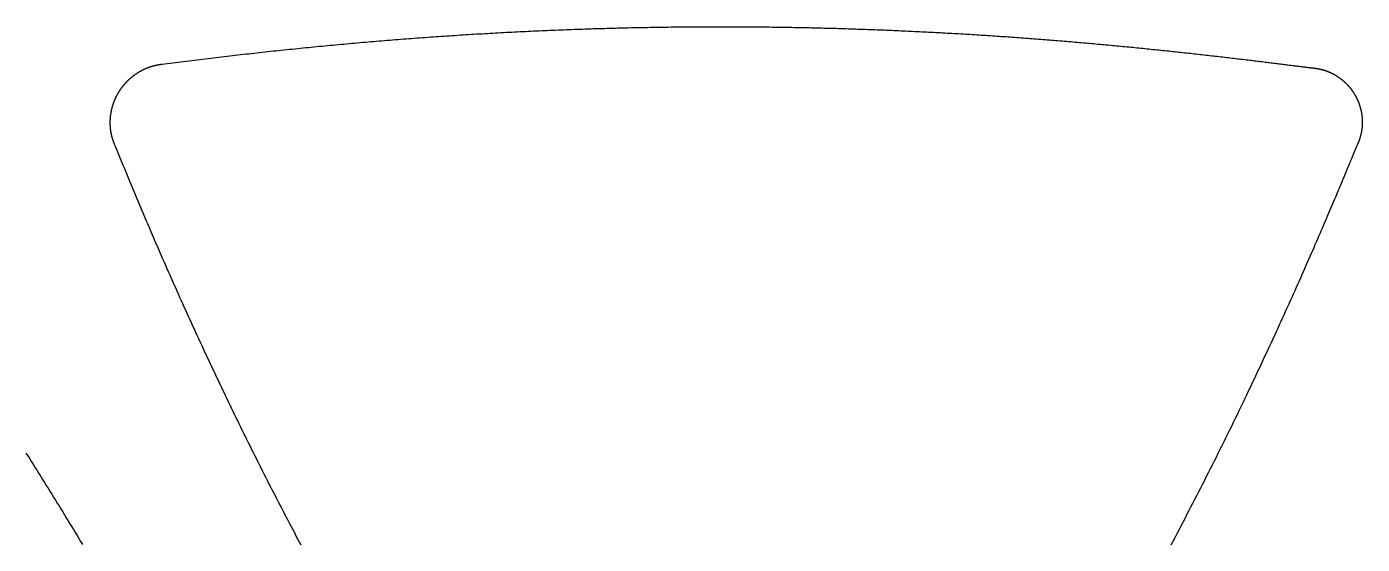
# Model space of a CAD drawing. Extents: x -3 to 136, y 0 to 121.
# Drawn here: x 54.78 to 77.16, y 76.56 to 85.25 of the extents above; entities that cross this region are included whole.
import ezdxf

# ---------------------------------------------------------------- set-up
doc = ezdxf.new("R2010")
doc.units = 0
doc.layers.get('0').update_dxf_attribs({"linetype": 'CONTINUOUS'})

msp = doc.modelspace()

# ---------------------------------------------------------------- linework, layer by layer
for points in [[(57.0271, 84.6139, 0), (57.0517, 84.6171, 0), (57.0909, 84.6221, 0), (57.1368, 84.6281, 0), (57.1822, 84.6339, 0), (57.2275, 84.6397, 0), (57.2731, 84.6455, 0), (57.3187, 84.6513, 0), (57.3642, 84.6571, 0), (57.4097, 84.6628, 0), (57.4551, 84.6685, 0), (57.5005, 84.6742, 0), (57.5459, 84.6798, 0), (57.5912, 84.6854, 0), (57.6366, 84.691, 0), (57.6821, 84.6966, 0), (57.7275, 84.7022, 0), (57.773, 84.7077, 0), (57.8185, 84.7132, 0), (57.864, 84.7187, 0), (57.9095, 84.7241, 0), (57.9549, 84.7296, 0), (58.0004, 84.735, 0), (58.0458, 84.7403, 0), (58.0913, 84.7457, 0), (58.1367, 84.751, 0), (58.1822, 84.7563, 0), (58.2276, 84.7616, 0), (58.2731, 84.7668, 0), (58.3185, 84.772, 0), (58.364, 84.7772, 0), (58.4094, 84.7824, 0), (58.4549, 84.7875, 0), (58.5003, 84.7926, 0), (58.5458, 84.7977, 0), (58.5912, 84.8028, 0), (58.6367, 84.8078, 0), (58.6821, 84.8128, 0), (58.7276, 84.8178, 0), (58.7731, 84.8227, 0), (58.8185, 84.8277, 0), (58.864, 84.8326, 0), (58.9095, 84.8375, 0), (58.955, 84.8423, 0), (59.0004, 84.8471, 0), (59.0459, 84.8519, 0), (59.0914, 84.8567, 0), (59.137, 84.8614, 0), (59.1825, 84.8661, 0), (59.228, 84.8708, 0), (59.2735, 84.8755, 0), (59.3191, 84.8801, 0), (59.3646, 84.8847, 0), (59.4102, 84.8893, 0), (59.4557, 84.8939, 0), (59.5012, 84.8984, 0), (59.5467, 84.9029, 0), (59.5922, 84.9073, 0), (59.6377, 84.9118, 0), (59.6832, 84.9162, 0), (59.7287, 84.9206, 0), (59.7742, 84.9249, 0), (59.8197, 84.9292, 0), (59.8651, 84.9335, 0), (59.9106, 84.9378, 0), (59.9561, 84.942, 0), (60.0015, 84.9463, 0), (60.047, 84.9504, 0), (60.0925, 84.9546, 0), (60.1379, 84.9587, 0), (60.1834, 84.9628, 0), (60.2288, 84.9669, 0), (60.2742, 84.9709, 0), (60.3197, 84.9749, 0), (60.3651, 84.9789, 0), (60.4105, 84.9829, 0), (60.456, 84.9868, 0), (60.5014, 84.9907, 0), (60.5468, 84.9946, 0), (60.5922, 84.9984, 0), (60.6376, 85.0022, 0), (60.683, 85.006, 0), (60.7285, 85.0097, 0), (60.7739, 85.0135, 0), (60.8193, 85.0171, 0), (60.8647, 85.0208, 0), (60.9101, 85.0244, 0), (60.9555, 85.0281, 0), (61.0009, 85.0316, 0), (61.0463, 85.0352, 0), (61.0917, 85.0387, 0), (61.1371, 85.0422, 0), (61.1825, 85.0457, 0), (61.2279, 85.0491, 0), (61.2733, 85.0525, 0), (61.3187, 85.0559, 0), (61.3641, 85.0592, 0), (61.4095, 85.0625, 0), (61.4549, 85.0658, 0), (61.5003, 85.0691, 0), (61.5457, 85.0723, 0), (61.591, 85.0755, 0), (61.6364, 85.0787, 0), (61.6818, 85.0818, 0), (61.7272, 85.0849, 0), (61.7726, 85.088, 0), (61.8181, 85.0911, 0), (61.8635, 85.0941, 0), (61.9089, 85.0971, 0), (61.9543, 85.1001, 0), (61.9997, 85.103, 0), (62.0451, 85.1059, 0), (62.0905, 85.1088, 0), (62.1359, 85.1116, 0), (62.1813, 85.1145, 0), (62.2268, 85.1172, 0), (62.2722, 85.12, 0), (62.3176, 85.1227, 0), (62.363, 85.1254, 0), (62.4085, 85.1281, 0), (62.4539, 85.1308, 0), (62.4994, 85.1334, 0), (62.5448, 85.136, 0), (62.5902, 85.1385, 0), (62.6357, 85.141, 0), (62.6811, 85.1435, 0), (62.7266, 85.146, 0), (62.7721, 85.1484, 0), (62.8175, 85.1508, 0), (62.863, 85.1532, 0), (62.9085, 85.1556, 0), (62.954, 85.1579, 0), (62.9995, 85.1602, 0), (63.0449, 85.1624, 0), (63.0904, 85.1646, 0), (63.1359, 85.1668, 0), (63.1815, 85.169, 0), (63.227, 85.1711, 0), (63.2725, 85.1733, 0), (63.318, 85.1753, 0), (63.3635, 85.1774, 0), (63.4091, 85.1794, 0), (63.4546, 85.1814, 0), (63.5002, 85.1833, 0), (63.5457, 85.1853, 0), (63.5913, 85.1872, 0), (63.6369, 85.189, 0), (63.6825, 85.1909, 0), (63.728, 85.1927, 0), (63.7736, 85.1945, 0), (63.8192, 85.1962, 0), (63.8649, 85.1979, 0), (63.9105, 85.1996, 0), (63.9561, 85.2013, 0), (64.0017, 85.2029, 0), (64.0474, 85.2045, 0), (64.093, 85.2061, 0), (64.1387, 85.2076, 0), (64.1843, 85.2091, 0), (64.23, 85.2106, 0), (64.2757, 85.212, 0), (64.3214, 85.2134, 0), (64.367, 85.2148, 0), (64.4126, 85.2162, 0), (64.4581, 85.2175, 0), (64.5035, 85.2188, 0), (64.549, 85.22, 0), (64.5943, 85.2212, 0), (64.6396, 85.2224, 0), (64.6849, 85.2236, 0), (64.7301, 85.2247, 0), (64.7752, 85.2258, 0), (64.8203, 85.2269, 0), (64.8654, 85.2279, 0), (64.9104, 85.2289, 0), (64.9553, 85.2299, 0), (65.0002, 85.2308, 0), (65.045, 85.2317, 0), (65.0898, 85.2326, 0), (65.1346, 85.2335, 0), (65.1792, 85.2343, 0), (65.2239, 85.2351, 0), (65.2684, 85.2358, 0), (65.313, 85.2366, 0), (65.3574, 85.2373, 0), (65.4019, 85.2379, 0), (65.4462, 85.2386, 0), (65.4905, 85.2392, 0), (65.5348, 85.2398, 0), (65.579, 85.2403, 0), (65.6232, 85.2408, 0), (65.6673, 85.2413, 0), (65.7113, 85.2418, 0), (65.7554, 85.2422, 0), (65.7993, 85.2426, 0), (65.8432, 85.243, 0), (65.8871, 85.2433, 0), (65.9308, 85.2437, 0), (65.9746, 85.244, 0), (66.0183, 85.2442, 0), (66.0619, 85.2444, 0), (66.1055, 85.2446, 0), (66.149, 85.2448, 0), (66.1925, 85.245, 0), (66.236, 85.2451, 0), (66.2793, 85.2452, 0), (66.3227, 85.2452, 0), (66.3659, 85.2453, 0), (66.4092, 85.2453, 0), (66.4523, 85.2453, 0), (66.4955, 85.2452, 0), (66.5385, 85.2452, 0), (66.5815, 85.2451, 0), (66.6245, 85.2449, 0), (66.6674, 85.2448, 0), (66.7103, 85.2446, 0), (66.7531, 85.2444, 0), (66.7958, 85.2441, 0), (66.8386, 85.2439, 0), (66.8812, 85.2436, 0), (66.9238, 85.2433, 0), (66.9664, 85.2429, 0), (67.0088, 85.2426, 0), (67.0513, 85.2422, 0), (67.0937, 85.2418, 0), (67.136, 85.2413, 0), (67.1783, 85.2408, 0), (67.2206, 85.2403, 0), (67.2627, 85.2398, 0), (67.3049, 85.2393, 0), (67.3469, 85.2387, 0), (67.389, 85.2381, 0), (67.431, 85.2375, 0), (67.4729, 85.2368, 0), (67.5148, 85.2362, 0), (67.5566, 85.2355, 0), (67.5983, 85.2347, 0), (67.6401, 85.234, 0), (67.6817, 85.2332, 0), (67.7233, 85.2324, 0), (67.7649, 85.2316, 0), (67.8064, 85.2307, 0), (67.8479, 85.2299, 0), (67.8893, 85.229, 0), (67.9306, 85.2281, 0), (67.9719, 85.2271, 0), (68.0132, 85.2261, 0), (68.0544, 85.2252, 0), (68.0955, 85.2241, 0), (68.1366, 85.2231, 0), (68.1777, 85.222, 0), (68.2187, 85.221, 0), (68.2596, 85.2199, 0), (68.3005, 85.2187, 0), (68.3413, 85.2176, 0), (68.3821, 85.2164, 0), (68.4228, 85.2152, 0), (68.4635, 85.214, 0), (68.5042, 85.2127, 0), (68.5447, 85.2115, 0), (68.5853, 85.2102, 0), (68.6257, 85.2089, 0), (68.6662, 85.2075, 0), (68.7065, 85.2062, 0), (68.7468, 85.2048, 0), (68.7871, 85.2034, 0), (68.8273, 85.202, 0), (68.8675, 85.2005, 0), (68.9076, 85.1991, 0), (68.9477, 85.1976, 0), (68.9877, 85.1961, 0), (69.0276, 85.1945, 0), (69.0675, 85.193, 0), (69.1074, 85.1914, 0), (69.1472, 85.1898, 0), (69.1869, 85.1882, 0), (69.2266, 85.1866, 0), (69.2663, 85.1849, 0), (69.3059, 85.1832, 0), (69.3454, 85.1815, 0), (69.3849, 85.1798, 0), (69.4243, 85.1781, 0), (69.4637, 85.1763, 0), (69.5031, 85.1746, 0), (69.5423, 85.1728, 0), (69.5816, 85.1709, 0), (69.6207, 85.1691, 0), (69.6599, 85.1672, 0), (69.699, 85.1654, 0), (69.738, 85.1635, 0), (69.777, 85.1616, 0), (69.8159, 85.1596, 0), (69.8547, 85.1577, 0), (69.8936, 85.1557, 0), (69.9323, 85.1537, 0), (69.971, 85.1517, 0), (70.0097, 85.1497, 0), (70.0483, 85.1476, 0), (70.0869, 85.1455, 0), (70.1254, 85.1435, 0), (70.1638, 85.1413, 0), (70.2022, 85.1392, 0), (70.2406, 85.1371, 0), (70.2789, 85.1349, 0), (70.3172, 85.1327, 0), (70.3554, 85.1306, 0), (70.3935, 85.1283, 0), (70.4316, 85.1261, 0), (70.4696, 85.1239, 0), (70.5076, 85.1216, 0), (70.5456, 85.1193, 0), (70.5835, 85.117, 0), (70.6213, 85.1147, 0), (70.6591, 85.1124, 0), (70.6968, 85.11, 0), (70.7345, 85.1076, 0), (70.7721, 85.1052, 0), (70.8097, 85.1028, 0), (70.8472, 85.1004, 0), (70.8847, 85.098, 0), (70.9221, 85.0955, 0), (70.9595, 85.0931, 0), (70.9968, 85.0906, 0), (71.0341, 85.0881, 0), (71.0713, 85.0856, 0), (71.1085, 85.083, 0), (71.1456, 85.0805, 0), (71.1827, 85.0779, 0), (71.2197, 85.0753, 0), (71.2566, 85.0727, 0), (71.2935, 85.0701, 0), (71.3304, 85.0675, 0), (71.3672, 85.0649, 0), (71.404, 85.0622, 0), (71.4407, 85.0595, 0), (71.4773, 85.0569, 0), (71.5139, 85.0541, 0), (71.5505, 85.0514, 0), (71.587, 85.0487, 0), (71.6234, 85.046, 0), (71.6598, 85.0432, 0), (71.6962, 85.0404, 0), (71.7324, 85.0376, 0), (71.7687, 85.0348, 0), (71.8049, 85.032, 0), (71.841, 85.0292, 0), (71.8771, 85.0263, 0), (71.9131, 85.0235, 0), (71.9491, 85.0206, 0), (71.985, 85.0177, 0), (72.0209, 85.0148, 0), (72.0567, 85.0119, 0), (72.0925, 85.009, 0), (72.1282, 85.006, 0), (72.1639, 85.0031, 0), (72.1995, 85.0001, 0), (72.2351, 84.9972, 0), (72.2706, 84.9942, 0), (72.3061, 84.9912, 0), (72.3415, 84.9881, 0), (72.3769, 84.9851, 0), (72.4122, 84.9821, 0), (72.4475, 84.979, 0), (72.4827, 84.976, 0), (72.5178, 84.9729, 0), (72.5529, 84.9698, 0), (72.588, 84.9667, 0), (72.623, 84.9636, 0), (72.658, 84.9605, 0), (72.6929, 84.9573, 0), (72.7277, 84.9542, 0), (72.7625, 84.951, 0), (72.7973, 84.9478, 0), (72.832, 84.9447, 0), (72.8666, 84.9415, 0), (72.9012, 84.9383, 0), (72.9357, 84.9351, 0), (72.9702, 84.9318, 0), (73.0047, 84.9286, 0), (73.0391, 84.9254, 0), (73.0734, 84.9221, 0), (73.1077, 84.9188, 0), (73.1419, 84.9156, 0), (73.1761, 84.9123, 0), (73.2102, 84.909, 0), (73.2443, 84.9057, 0), (73.2784, 84.9024, 0), (73.3123, 84.899, 0), (73.3463, 84.8957, 0), (73.3801, 84.8923, 0), (73.414, 84.889, 0), (73.4477, 84.8856, 0), (73.4815, 84.8823, 0), (73.5151, 84.8789, 0), (73.5487, 84.8755, 0), (73.5823, 84.8721, 0), (73.6158, 84.8687, 0), (73.6493, 84.8652, 0), (73.6827, 84.8618, 0), (73.7161, 84.8584, 0), (73.7494, 84.8549, 0), (73.7826, 84.8515, 0), (73.8159, 84.848, 0), (73.849, 84.8446, 0), (73.8821, 84.8411, 0), (73.9152, 84.8376, 0), (73.9482, 84.8341, 0), (73.9811, 84.8306, 0), (74.014, 84.8271, 0), (74.0469, 84.8236, 0), (74.0797, 84.8201, 0), (74.1124, 84.8165, 0), (74.1451, 84.813, 0), (74.1778, 84.8094, 0), (74.2104, 84.8059, 0), (74.2429, 84.8023, 0), (74.2754, 84.7988, 0), (74.3079, 84.7952, 0), (74.3402, 84.7916, 0), (74.3726, 84.788, 0), (74.4049, 84.7844, 0), (74.4371, 84.7808, 0), (74.4693, 84.7772, 0), (74.5014, 84.7736, 0), (74.5335, 84.77, 0), (74.5655, 84.7664, 0), (74.5975, 84.7628, 0), (74.6295, 84.7591, 0), (74.6613, 84.7555, 0), (74.6932, 84.7518, 0), (74.7249, 84.7482, 0), (74.7567, 84.7445, 0), (74.7882, 84.7409, 0), (74.8196, 84.7372, 0), (74.8508, 84.7336, 0), (74.8817, 84.73, 0), (74.9125, 84.7264, 0), (74.9431, 84.7228, 0), (74.9734, 84.7192, 0), (75.0035, 84.7157, 0), (75.0334, 84.7122, 0), (75.0631, 84.7086, 0), (75.0926, 84.7051, 0), (75.1218, 84.7017, 0), (75.1507, 84.6982, 0), (75.1795, 84.6948, 0), (75.208, 84.6913, 0), (75.2362, 84.6879, 0), (75.2642, 84.6846, 0), (75.2919, 84.6812, 0), (75.3194, 84.6779, 0), (75.3466, 84.6746, 0), (75.3735, 84.6713, 0), (75.4002, 84.6681, 0), (75.4266, 84.6648, 0), (75.4527, 84.6616, 0), (75.4785, 84.6585, 0), (75.504, 84.6553, 0), (75.5293, 84.6522, 0), (75.5542, 84.6492, 0), (75.5788, 84.6461, 0), (75.6032, 84.6431, 0), (75.6272, 84.6401, 0), (75.6509, 84.6372, 0), (75.6743, 84.6343, 0), (75.6974, 84.6314, 0), (75.7202, 84.6286, 0), (75.7426, 84.6258, 0), (75.7647, 84.623, 0), (75.7864, 84.6203, 0), (75.8079, 84.6176, 0), (75.8289, 84.615, 0), (75.8497, 84.6124, 0), (75.87, 84.6098, 0), (75.8901, 84.6073, 0), (75.9097, 84.6048, 0), (75.929, 84.6024, 0), (75.948, 84.6, 0), (75.9665, 84.5977, 0), (75.9847, 84.5954, 0), (76.0025, 84.5931, 0), (76.0199, 84.5909, 0), (76.037, 84.5888, 0), (76.0536, 84.5867, 0), (76.0699, 84.5846, 0), (76.0857, 84.5826, 0), (76.1012, 84.5807, 0), (76.1162, 84.5788, 0), (76.1309, 84.5769, 0), (76.1451, 84.5751, 0), (76.1589, 84.5734, 0), (76.1723, 84.5717, 0), (76.1852, 84.5701, 0), (76.1977, 84.5685, 0), (76.2098, 84.567, 0), (76.2215, 84.5656, 0), (76.2327, 84.5642, 0), (76.2434, 84.5628, 0), (76.2538, 84.5616, 0), (76.2636, 84.5603, 0), (76.273, 84.5592, 0), (76.282, 84.5581, 0), (76.2904, 84.5571, 0), (76.2984, 84.5561, 0), (76.306, 84.5552, 0), (76.313, 84.5544, 0), (76.3196, 84.5536, 0), (76.3257, 84.5529, 0), (76.3313, 84.5523, 0), (76.3364, 84.5518, 0), (76.341, 84.5513, 0), (76.3451, 84.5508, 0)], [(56.2498, 83.2809, 0), (56.248, 83.2852, 0), (56.2463, 83.2895, 0), (56.2446, 83.2938, 0), (56.2429, 83.2981, 0), (56.2412, 83.3025, 0), (56.2396, 83.3068, 0), (56.238, 83.3111, 0), (56.2364, 83.3155, 0), (56.2348, 83.3199, 0), (56.2333, 83.3242, 0), (56.2317, 83.3286, 0), (56.2302, 83.333, 0), (56.2287, 83.3374, 0), (56.2273, 83.3418, 0), (56.2259, 83.3462, 0), (56.2244, 83.3506, 0), (56.223, 83.355, 0), (56.2217, 83.3594, 0), (56.2203, 83.3638, 0), (56.219, 83.3683, 0), (56.2177, 83.3727, 0), (56.2164, 83.3772, 0), (56.2152, 83.3816, 0), (56.2139, 83.3861, 0), (56.2127, 83.3905, 0), (56.2115, 83.395, 0), (56.2104, 83.3995, 0), (56.2092, 83.404, 0), (56.2081, 83.4085, 0), (56.207, 83.4129, 0), (56.2059, 83.4174, 0), (56.2049, 83.422, 0), (56.2038, 83.4265, 0), (56.2028, 83.431, 0), (56.2018, 83.4355, 0), (56.2009, 83.44, 0), (56.1999, 83.4446, 0), (56.199, 83.4491, 0), (56.1981, 83.4536, 0), (56.1972, 83.4582, 0), (56.1964, 83.4627, 0), (56.1955, 83.4673, 0), (56.1947, 83.4718, 0), (56.1939, 83.4764, 0), (56.1932, 83.481, 0), (56.1924, 83.4855, 0), (56.1917, 83.4901, 0), (56.191, 83.4947, 0), (56.1903, 83.4993, 0), (56.1897, 83.5039, 0), (56.1891, 83.5085, 0), (56.1885, 83.513, 0), (56.1879, 83.5176, 0), (56.1873, 83.5222, 0), (56.1868, 83.5268, 0), (56.1862, 83.5314, 0), (56.1858, 83.5361, 0), (56.1853, 83.5407, 0), (56.1848, 83.5453, 0), (56.1844, 83.5499, 0), (56.184, 83.5545, 0), (56.1836, 83.5591, 0), (56.1833, 83.5638, 0), (56.1829, 83.5684, 0), (56.1826, 83.573, 0), (56.1823, 83.5777, 0), (56.182, 83.5823, 0), (56.1818, 83.5869, 0), (56.1816, 83.5916, 0), (56.1814, 83.5962, 0), (56.1812, 83.6008, 0), (56.181, 83.6055, 0), (56.1809, 83.6101, 0), (56.1808, 83.6148, 0), (56.1807, 83.6194, 0), (56.1806, 83.624, 0), (56.1806, 83.6287, 0), (56.1805, 83.6333, 0), (56.1805, 83.6379, 0), (56.1805, 83.6426, 0), (56.1806, 83.6472, 0), (56.1807, 83.6519, 0), (56.1807, 83.6565, 0), (56.1808, 83.6611, 0), (56.181, 83.6658, 0), (56.1811, 83.6704, 0), (56.1813, 83.675, 0), (56.1815, 83.6796, 0), (56.1817, 83.6843, 0), (56.182, 83.6889, 0), (56.1822, 83.6935, 0), (56.1825, 83.6982, 0), (56.1828, 83.7028, 0), (56.1832, 83.7074, 0), (56.1835, 83.712, 0), (56.1839, 83.7166, 0), (56.1843, 83.7212, 0), (56.1847, 83.7259, 0), (56.1851, 83.7305, 0), (56.1856, 83.7351, 0), (56.1861, 83.7397, 0), (56.1866, 83.7443, 0), (56.1871, 83.7489, 0), (56.1876, 83.7535, 0), (56.1882, 83.7581, 0), (56.1888, 83.7627, 0), (56.1894, 83.7673, 0), (56.1901, 83.7719, 0), (56.1907, 83.7765, 0), (56.1914, 83.781, 0), (56.1921, 83.7856, 0), (56.1928, 83.7902, 0), (56.1936, 83.7948, 0), (56.1943, 83.7993, 0), (56.1951, 83.8039, 0), (56.1959, 83.8085, 0), (56.1967, 83.813, 0), (56.1976, 83.8176, 0), (56.1985, 83.8221, 0), (56.1994, 83.8267, 0), (56.2003, 83.8312, 0), (56.2012, 83.8358, 0), (56.2022, 83.8403, 0), (56.2032, 83.8448, 0), (56.2042, 83.8494, 0), (56.2052, 83.8539, 0), (56.2062, 83.8584, 0), (56.2073, 83.8629, 0), (56.2084, 83.8674, 0), (56.2095, 83.8719, 0), (56.2106, 83.8764, 0), (56.2118, 83.8809, 0), (56.2129, 83.8854, 0), (56.2141, 83.8899, 0), (56.2153, 83.8944, 0), (56.2166, 83.8989, 0), (56.2178, 83.9034, 0), (56.2191, 83.9078, 0), (56.2204, 83.9123, 0), (56.2217, 83.9167, 0), (56.223, 83.9212, 0), (56.2244, 83.9256, 0), (56.2258, 83.9301, 0), (56.2272, 83.9345, 0), (56.2286, 83.9389, 0), (56.23, 83.9433, 0), (56.2315, 83.9477, 0), (56.233, 83.9521, 0), (56.2345, 83.9565, 0), (56.236, 83.9609, 0), (56.2376, 83.9653, 0), (56.2391, 83.9696, 0), (56.2407, 83.974, 0), (56.2423, 83.9783, 0), (56.2439, 83.9827, 0), (56.2456, 83.987, 0), (56.2472, 83.9913, 0), (56.2489, 83.9957, 0), (56.2506, 84, 0), (56.2523, 84.0043, 0), (56.2541, 84.0086, 0), (56.2558, 84.0128, 0), (56.2576, 84.0171, 0), (56.2594, 84.0214, 0), (56.2612, 84.0256, 0), (56.2631, 84.0299, 0), (56.2649, 84.0341, 0), (56.2668, 84.0384, 0), (56.2687, 84.0426, 0), (56.2706, 84.0468, 0), (56.2726, 84.051, 0), (56.2745, 84.0552, 0), (56.2765, 84.0594, 0), (56.2785, 84.0636, 0), (56.2805, 84.0677, 0), (56.2826, 84.0719, 0), (56.2846, 84.0761, 0), (56.2867, 84.0802, 0), (56.2888, 84.0843, 0), (56.2909, 84.0884, 0), (56.293, 84.0926, 0), (56.2952, 84.0967, 0), (56.2973, 84.1008, 0), (56.2995, 84.1048, 0), (56.3017, 84.1089, 0), (56.304, 84.113, 0), (56.3062, 84.117, 0), (56.3085, 84.1211, 0), (56.3107, 84.1251, 0), (56.313, 84.1291, 0), (56.3154, 84.1331, 0), (56.3177, 84.1371, 0), (56.32, 84.1411, 0), (56.3224, 84.1451, 0), (56.3248, 84.149, 0), (56.3272, 84.153, 0), (56.3296, 84.1569, 0), (56.3321, 84.1609, 0), (56.3346, 84.1648, 0), (56.337, 84.1687, 0), (56.3395, 84.1726, 0), (56.3421, 84.1765, 0), (56.3446, 84.1804, 0), (56.3472, 84.1842, 0), (56.3497, 84.1881, 0), (56.3523, 84.1919, 0), (56.3549, 84.1958, 0), (56.3576, 84.1996, 0), (56.3602, 84.2034, 0), (56.3629, 84.2072, 0), (56.3656, 84.211, 0), (56.3683, 84.2148, 0), (56.371, 84.2185, 0), (56.3737, 84.2223, 0), (56.3765, 84.226, 0), (56.3792, 84.2297, 0), (56.382, 84.2334, 0), (56.3848, 84.2371, 0), (56.3877, 84.2408, 0), (56.3905, 84.2445, 0), (56.3934, 84.2482, 0), (56.3962, 84.2518, 0), (56.3991, 84.2554, 0), (56.402, 84.2591, 0), (56.405, 84.2627, 0), (56.4079, 84.2663, 0), (56.4109, 84.2698, 0), (56.4138, 84.2734, 0), (56.4168, 84.277, 0), (56.4198, 84.2805, 0), (56.4229, 84.284, 0), (56.4259, 84.2875, 0), (56.429, 84.291, 0), (56.432, 84.2945, 0), (56.4351, 84.298, 0), (56.4382, 84.3014, 0), (56.4413, 84.3048, 0), (56.4445, 84.3082, 0), (56.4476, 84.3117, 0), (56.4508, 84.315, 0), (56.454, 84.3184, 0), (56.4572, 84.3218, 0), (56.4604, 84.3251, 0), (56.4636, 84.3284, 0), (56.4668, 84.3318, 0), (56.4701, 84.335, 0), (56.4734, 84.3383, 0), (56.4766, 84.3416, 0), (56.4799, 84.3448, 0), (56.4833, 84.3481, 0), (56.4866, 84.3513, 0), (56.4899, 84.3545, 0), (56.4933, 84.3577, 0), (56.4967, 84.3609, 0), (56.5, 84.364, 0), (56.5035, 84.3672, 0), (56.5069, 84.3703, 0), (56.5103, 84.3734, 0), (56.5137, 84.3765, 0), (56.5172, 84.3796, 0), (56.5207, 84.3826, 0), (56.5242, 84.3857, 0), (56.5277, 84.3887, 0), (56.5312, 84.3917, 0), (56.5347, 84.3947, 0), (56.5383, 84.3977, 0), (56.5418, 84.4006, 0), (56.5454, 84.4036, 0), (56.549, 84.4065, 0), (56.5526, 84.4094, 0), (56.5562, 84.4123, 0), (56.5598, 84.4152, 0), (56.5635, 84.418, 0), (56.5671, 84.4209, 0), (56.5708, 84.4237, 0), (56.5745, 84.4265, 0), (56.5782, 84.4293, 0), (56.5819, 84.4321, 0), (56.5856, 84.4348, 0), (56.5893, 84.4375, 0), (56.5931, 84.4403, 0), (56.5968, 84.443, 0), (56.6006, 84.4457, 0), (56.6044, 84.4483, 0), (56.6082, 84.451, 0), (56.612, 84.4536, 0), (56.6158, 84.4562, 0), (56.6197, 84.4588, 0), (56.6235, 84.4614, 0), (56.6274, 84.464, 0), (56.6312, 84.4665, 0), (56.6351, 84.469, 0), (56.639, 84.4715, 0), (56.6429, 84.474, 0), (56.6469, 84.4765, 0), (56.6508, 84.4789, 0), (56.6547, 84.4814, 0), (56.6587, 84.4838, 0), (56.6627, 84.4862, 0), (56.6667, 84.4886, 0), (56.6707, 84.4909, 0), (56.6747, 84.4933, 0), (56.6787, 84.4956, 0), (56.6827, 84.4979, 0), (56.6868, 84.5002, 0), (56.6908, 84.5024, 0), (56.6949, 84.5047, 0), (56.6989, 84.5069, 0), (56.703, 84.5091, 0), (56.7071, 84.5113, 0), (56.7112, 84.5135, 0), (56.7153, 84.5156, 0), (56.7195, 84.5177, 0), (56.7236, 84.5198, 0), (56.7277, 84.5219, 0), (56.7319, 84.524, 0), (56.736, 84.526, 0), (56.7402, 84.5281, 0), (56.7444, 84.5301, 0), (56.7486, 84.532, 0), (56.7528, 84.534, 0), (56.757, 84.5359, 0), (56.7612, 84.5379, 0), (56.7654, 84.5398, 0), (56.7696, 84.5416, 0), (56.7739, 84.5435, 0), (56.7781, 84.5453, 0), (56.7824, 84.5472, 0), (56.7867, 84.549, 0), (56.7909, 84.5507, 0), (56.7952, 84.5525, 0), (56.7995, 84.5542, 0), (56.8038, 84.5559, 0), (56.8081, 84.5576, 0), (56.8124, 84.5593, 0), (56.8167, 84.561, 0), (56.8211, 84.5626, 0), (56.8254, 84.5642, 0), (56.8297, 84.5658, 0), (56.8341, 84.5673, 0), (56.8385, 84.5689, 0), (56.8428, 84.5704, 0), (56.8472, 84.5719, 0), (56.8516, 84.5734, 0), (56.856, 84.5748, 0), (56.8604, 84.5763, 0), (56.8648, 84.5777, 0), (56.8692, 84.5791, 0), (56.8736, 84.5805, 0), (56.878, 84.5818, 0), (56.8824, 84.5831, 0), (56.8869, 84.5845, 0), (56.8913, 84.5857, 0), (56.8958, 84.587, 0), (56.9002, 84.5882, 0), (56.9047, 84.5895, 0), (56.9091, 84.5907, 0), (56.9136, 84.5918, 0), (56.9181, 84.593, 0), (56.9226, 84.5941, 0), (56.9271, 84.5952, 0), (56.9316, 84.5963, 0), (56.9361, 84.5974, 0), (56.9406, 84.5984, 0), (56.9451, 84.5994, 0), (56.9496, 84.6004, 0), (56.9541, 84.6014, 0), (56.9586, 84.6023, 0), (56.9632, 84.6033, 0), (56.9677, 84.6042, 0), (56.9723, 84.6051, 0), (56.9768, 84.6059, 0), (56.9814, 84.6068, 0), (56.9859, 84.6076, 0), (56.9905, 84.6084, 0), (56.995, 84.6091, 0), (56.9996, 84.6099, 0), (57.0042, 84.6106, 0), (57.0088, 84.6113, 0), (57.0134, 84.612, 0), (57.0179, 84.6126, 0), (57.0225, 84.6133, 0), (57.0271, 84.6139, 0)], [(76.3451, 84.5508, 0), (76.3496, 84.5504, 0), (76.354, 84.5499, 0), (76.3584, 84.5494, 0), (76.3628, 84.5489, 0), (76.3673, 84.5483, 0), (76.3717, 84.5478, 0), (76.3761, 84.5472, 0), (76.3805, 84.5466, 0), (76.3849, 84.5459, 0), (76.3893, 84.5453, 0), (76.3937, 84.5446, 0), (76.3981, 84.5439, 0), (76.4025, 84.5432, 0), (76.4069, 84.5424, 0), (76.4113, 84.5416, 0), (76.4156, 84.5408, 0), (76.42, 84.54, 0), (76.4244, 84.5392, 0), (76.4287, 84.5383, 0), (76.4331, 84.5374, 0), (76.4374, 84.5365, 0), (76.4418, 84.5356, 0), (76.4461, 84.5347, 0), (76.4505, 84.5337, 0), (76.4548, 84.5327, 0), (76.4591, 84.5317, 0), (76.4634, 84.5306, 0), (76.4678, 84.5296, 0), (76.4721, 84.5285, 0), (76.4764, 84.5274, 0), (76.4807, 84.5262, 0), (76.485, 84.5251, 0), (76.4893, 84.5239, 0), (76.4935, 84.5227, 0), (76.4978, 84.5215, 0), (76.5021, 84.5203, 0), (76.5063, 84.519, 0), (76.5106, 84.5177, 0), (76.5148, 84.5164, 0), (76.5191, 84.5151, 0), (76.5233, 84.5138, 0), (76.5276, 84.5124, 0), (76.5318, 84.511, 0), (76.536, 84.5096, 0), (76.5402, 84.5082, 0), (76.5444, 84.5067, 0), (76.5486, 84.5052, 0), (76.5528, 84.5037, 0), (76.557, 84.5022, 0), (76.5611, 84.5007, 0), (76.5653, 84.4991, 0), (76.5695, 84.4975, 0), (76.5736, 84.4959, 0), (76.5778, 84.4943, 0), (76.5819, 84.4927, 0), (76.586, 84.491, 0), (76.5901, 84.4893, 0), (76.5943, 84.4876, 0), (76.5984, 84.4859, 0), (76.6025, 84.4841, 0), (76.6065, 84.4824, 0), (76.6106, 84.4806, 0), (76.6147, 84.4788, 0), (76.6188, 84.4769, 0), (76.6228, 84.4751, 0), (76.6269, 84.4732, 0), (76.6309, 84.4713, 0), (76.6349, 84.4694, 0), (76.6389, 84.4675, 0), (76.6429, 84.4655, 0), (76.6469, 84.4635, 0), (76.6509, 84.4616, 0), (76.6549, 84.4595, 0), (76.6589, 84.4575, 0), (76.6629, 84.4554, 0), (76.6668, 84.4534, 0), (76.6707, 84.4513, 0), (76.6747, 84.4492, 0), (76.6786, 84.447, 0), (76.6825, 84.4449, 0), (76.6864, 84.4427, 0), (76.6903, 84.4405, 0), (76.6941, 84.4383, 0), (76.698, 84.4361, 0), (76.7018, 84.4339, 0), (76.7057, 84.4316, 0), (76.7095, 84.4293, 0), (76.7133, 84.427, 0), (76.7171, 84.4247, 0), (76.7209, 84.4224, 0), (76.7247, 84.42, 0), (76.7285, 84.4176, 0), (76.7322, 84.4152, 0), (76.736, 84.4128, 0), (76.7397, 84.4104, 0), (76.7434, 84.408, 0), (76.7471, 84.4055, 0), (76.7508, 84.403, 0), (76.7545, 84.4005, 0), (76.7582, 84.398, 0), (76.7618, 84.3955, 0), (76.7654, 84.3929, 0), (76.7691, 84.3903, 0), (76.7727, 84.3877, 0), (76.7763, 84.3851, 0), (76.7799, 84.3825, 0), (76.7835, 84.3799, 0), (76.787, 84.3772, 0), (76.7906, 84.3745, 0), (76.7941, 84.3718, 0), (76.7977, 84.3691, 0), (76.8012, 84.3664, 0), (76.8047, 84.3636, 0), (76.8082, 84.3609, 0), (76.8116, 84.3581, 0), (76.8151, 84.3553, 0), (76.8185, 84.3525, 0), (76.822, 84.3497, 0), (76.8254, 84.3468, 0), (76.8288, 84.3439, 0), (76.8322, 84.3411, 0), (76.8356, 84.3382, 0), (76.8389, 84.3352, 0), (76.8423, 84.3323, 0), (76.8456, 84.3294, 0), (76.8489, 84.3264, 0), (76.8522, 84.3234, 0), (76.8555, 84.3204, 0), (76.8588, 84.3174, 0), (76.8621, 84.3144, 0), (76.8653, 84.3113, 0), (76.8686, 84.3083, 0), (76.8718, 84.3052, 0), (76.875, 84.3021, 0), (76.8782, 84.299, 0), (76.8814, 84.2959, 0), (76.8845, 84.2927, 0), (76.8877, 84.2896, 0), (76.8908, 84.2864, 0), (76.8939, 84.2832, 0), (76.897, 84.28, 0), (76.9001, 84.2768, 0), (76.9032, 84.2736, 0), (76.9063, 84.2703, 0), (76.9093, 84.267, 0), (76.9123, 84.2638, 0), (76.9153, 84.2605, 0), (76.9183, 84.2572, 0), (76.9213, 84.2538, 0), (76.9243, 84.2505, 0), (76.9272, 84.2471, 0), (76.9302, 84.2438, 0), (76.9331, 84.2404, 0), (76.936, 84.237, 0), (76.9388, 84.2336, 0), (76.9417, 84.2302, 0), (76.9445, 84.2267, 0), (76.9474, 84.2233, 0), (76.9502, 84.2198, 0), (76.953, 84.2164, 0), (76.9558, 84.2129, 0), (76.9585, 84.2094, 0), (76.9613, 84.2059, 0), (76.964, 84.2023, 0), (76.9667, 84.1988, 0), (76.9694, 84.1953, 0), (76.9721, 84.1917, 0), (76.9747, 84.1881, 0), (76.9773, 84.1845, 0), (76.98, 84.1809, 0), (76.9826, 84.1773, 0), (76.9852, 84.1737, 0), (76.9877, 84.1701, 0), (76.9903, 84.1664, 0), (76.9928, 84.1628, 0), (76.9953, 84.1591, 0), (76.9978, 84.1554, 0), (77.0003, 84.1517, 0), (77.0028, 84.148, 0), (77.0052, 84.1443, 0), (77.0076, 84.1405, 0), (77.01, 84.1368, 0), (77.0124, 84.133, 0), (77.0148, 84.1293, 0), (77.0171, 84.1255, 0), (77.0195, 84.1217, 0), (77.0218, 84.1179, 0), (77.0241, 84.1141, 0), (77.0264, 84.1103, 0), (77.0286, 84.1065, 0), (77.0309, 84.1026, 0), (77.0331, 84.0988, 0), (77.0353, 84.0949, 0), (77.0375, 84.091, 0), (77.0397, 84.0871, 0), (77.0418, 84.0832, 0), (77.0439, 84.0793, 0), (77.0461, 84.0754, 0), (77.0481, 84.0715, 0), (77.0502, 84.0676, 0), (77.0523, 84.0636, 0), (77.0543, 84.0597, 0), (77.0563, 84.0557, 0), (77.0583, 84.0517, 0), (77.0603, 84.0477, 0), (77.0623, 84.0437, 0), (77.0642, 84.0397, 0), (77.0661, 84.0357, 0), (77.068, 84.0317, 0), (77.0699, 84.0276, 0), (77.0718, 84.0236, 0), (77.0736, 84.0195, 0), (77.0755, 84.0155, 0), (77.0773, 84.0114, 0), (77.0791, 84.0073, 0), (77.0808, 84.0032, 0), (77.0826, 83.9991, 0), (77.0843, 83.995, 0), (77.086, 83.9909, 0), (77.0877, 83.9868, 0), (77.0894, 83.9827, 0), (77.091, 83.9785, 0), (77.0927, 83.9744, 0), (77.0943, 83.9702, 0), (77.0959, 83.966, 0), (77.0974, 83.9618, 0), (77.099, 83.9577, 0), (77.1005, 83.9535, 0), (77.102, 83.9493, 0), (77.1035, 83.9451, 0), (77.105, 83.9408, 0), (77.1064, 83.9366, 0), (77.1079, 83.9324, 0), (77.1093, 83.9282, 0), (77.1107, 83.9239, 0), (77.112, 83.9197, 0), (77.1134, 83.9154, 0), (77.1147, 83.9112, 0), (77.116, 83.9069, 0), (77.1173, 83.9026, 0), (77.1185, 83.8984, 0), (77.1198, 83.8941, 0), (77.121, 83.8898, 0), (77.1222, 83.8855, 0), (77.1234, 83.8812, 0), (77.1245, 83.8769, 0), (77.1257, 83.8726, 0), (77.1268, 83.8683, 0), (77.1279, 83.864, 0), (77.129, 83.8597, 0), (77.13, 83.8553, 0), (77.131, 83.851, 0), (77.1321, 83.8467, 0), (77.133, 83.8423, 0), (77.134, 83.838, 0), (77.135, 83.8336, 0), (77.1359, 83.8293, 0), (77.1368, 83.8249, 0), (77.1377, 83.8206, 0), (77.1385, 83.8162, 0), (77.1394, 83.8118, 0), (77.1402, 83.8075, 0), (77.141, 83.8031, 0), (77.1418, 83.7987, 0), (77.1425, 83.7943, 0), (77.1433, 83.7899, 0), (77.144, 83.7856, 0), (77.1447, 83.7812, 0), (77.1453, 83.7768, 0), (77.146, 83.7724, 0), (77.1466, 83.768, 0), (77.1472, 83.7636, 0), (77.1478, 83.7592, 0), (77.1484, 83.7547, 0), (77.1489, 83.7503, 0), (77.1494, 83.7459, 0), (77.1499, 83.7415, 0), (77.1504, 83.7371, 0), (77.1509, 83.7326, 0), (77.1513, 83.7282, 0), (77.1517, 83.7238, 0), (77.1521, 83.7194, 0), (77.1525, 83.7149, 0), (77.1528, 83.7105, 0), (77.1531, 83.7061, 0), (77.1534, 83.7016, 0), (77.1537, 83.6972, 0), (77.154, 83.6927, 0), (77.1542, 83.6883, 0), (77.1544, 83.6838, 0), (77.1546, 83.6794, 0), (77.1548, 83.6749, 0), (77.155, 83.6705, 0), (77.1551, 83.666, 0), (77.1552, 83.6616, 0), (77.1553, 83.6571, 0), (77.1553, 83.6527, 0), (77.1554, 83.6482, 0), (77.1554, 83.6438, 0), (77.1554, 83.6393, 0), (77.1554, 83.6349, 0), (77.1553, 83.6304, 0), (77.1552, 83.6259, 0), (77.1552, 83.6215, 0), (77.155, 83.617, 0), (77.1549, 83.6126, 0), (77.1547, 83.6081, 0), (77.1546, 83.6037, 0), (77.1544, 83.5992, 0), (77.1541, 83.5947, 0), (77.1539, 83.5903, 0), (77.1536, 83.5858, 0), (77.1533, 83.5814, 0), (77.153, 83.5769, 0), (77.1527, 83.5725, 0), (77.1523, 83.5681, 0), (77.1519, 83.5636, 0), (77.1515, 83.5592, 0), (77.1511, 83.5547, 0), (77.1507, 83.5503, 0), (77.1502, 83.5459, 0), (77.1497, 83.5415, 0), (77.1492, 83.537, 0), (77.1487, 83.5326, 0), (77.1481, 83.5282, 0), (77.1475, 83.5238, 0), (77.1469, 83.5194, 0), (77.1463, 83.515, 0), (77.1457, 83.5106, 0), (77.145, 83.5062, 0), (77.1443, 83.5018, 0), (77.1436, 83.4974, 0), (77.1429, 83.493, 0), (77.1421, 83.4886, 0), (77.1413, 83.4843, 0), (77.1405, 83.4799, 0), (77.1397, 83.4755, 0), (77.1389, 83.4711, 0), (77.138, 83.4668, 0), (77.1371, 83.4624, 0), (77.1362, 83.4581, 0), (77.1353, 83.4537, 0), (77.1343, 83.4494, 0), (77.1334, 83.4451, 0), (77.1324, 83.4407, 0), (77.1313, 83.4364, 0), (77.1303, 83.4321, 0), (77.1292, 83.4278, 0), (77.1282, 83.4235, 0), (77.1271, 83.4192, 0), (77.1259, 83.4149, 0), (77.1248, 83.4106, 0), (77.1236, 83.4063, 0), (77.1224, 83.402, 0), (77.1212, 83.3977, 0), (77.12, 83.3935, 0), (77.1187, 83.3892, 0), (77.1174, 83.385, 0), (77.1161, 83.3807, 0), (77.1148, 83.3765, 0), (77.1134, 83.3722, 0), (77.1121, 83.368, 0), (77.1107, 83.3638, 0), (77.1093, 83.3596, 0), (77.1078, 83.3554, 0), (77.1064, 83.3512, 0), (77.1049, 83.347, 0), (77.1034, 83.3428, 0), (77.1019, 83.3386, 0), (77.1004, 83.3344, 0), (77.0988, 83.3303, 0), (77.0972, 83.3261, 0), (77.0956, 83.322, 0), (77.094, 83.3178, 0), (77.0923, 83.3137, 0), (77.0906, 83.3096, 0), (77.0889, 83.3054, 0), (77.0872, 83.3013, 0), (77.0855, 83.2972, 0), (77.0837, 83.2931, 0), (77.0819, 83.2891, 0), (77.0801, 83.285, 0), (77.0783, 83.2809, 0)], [(59.3798, 76.5476, 0), (59.3524, 76.5991, 0), (59.3251, 76.6506, 0), (59.2978, 76.7022, 0), (59.2706, 76.7537, 0), (59.2434, 76.8053, 0), (59.2162, 76.857, 0), (59.1891, 76.9087, 0), (59.162, 76.9604, 0), (59.1349, 77.0122, 0), (59.1079, 77.064, 0), (59.081, 77.1158, 0), (59.054, 77.1677, 0), (59.0271, 77.2196, 0), (59.0003, 77.2715, 0), (58.9735, 77.3235, 0), (58.9467, 77.3756, 0), (58.9199, 77.4276, 0), (58.8932, 77.4797, 0), (58.8666, 77.5319, 0), (58.8399, 77.5841, 0), (58.8133, 77.6363, 0), (58.7868, 77.6886, 0), (58.7603, 77.7409, 0), (58.7338, 77.7932, 0), (58.7073, 77.8456, 0), (58.6809, 77.8981, 0), (58.6546, 77.9505, 0), (58.6282, 78.0031, 0), (58.6019, 78.0556, 0), (58.5757, 78.1082, 0), (58.5495, 78.1608, 0), (58.5233, 78.2135, 0), (58.4972, 78.2661, 0), (58.4712, 78.3187, 0), (58.4452, 78.3714, 0), (58.4192, 78.424, 0), (58.3933, 78.4767, 0), (58.3675, 78.5294, 0), (58.3417, 78.5821, 0), (58.316, 78.6348, 0), (58.2903, 78.6875, 0), (58.2647, 78.7402, 0), (58.2391, 78.7929, 0), (58.2135, 78.8457, 0), (58.1881, 78.8984, 0), (58.1626, 78.9512, 0), (58.1372, 79.004, 0), (58.1119, 79.0568, 0), (58.0866, 79.1096, 0), (58.0614, 79.1624, 0), (58.0362, 79.2152, 0), (58.011, 79.2681, 0), (57.9859, 79.321, 0), (57.9609, 79.3739, 0), (57.9359, 79.4268, 0), (57.9109, 79.4797, 0), (57.886, 79.5326, 0), (57.8612, 79.5856, 0), (57.8363, 79.6386, 0), (57.8116, 79.6916, 0), (57.7868, 79.7446, 0), (57.7622, 79.7976, 0), (57.7375, 79.8507, 0), (57.7129, 79.9038, 0), (57.6884, 79.9569, 0), (57.6639, 80.01, 0), (57.6394, 80.0631, 0), (57.615, 80.1163, 0), (57.5906, 80.1695, 0), (57.5663, 80.2227, 0), (57.542, 80.276, 0), (57.5177, 80.3292, 0), (57.4935, 80.3825, 0), (57.4693, 80.4358, 0), (57.4452, 80.4892, 0), (57.4211, 80.5426, 0), (57.397, 80.596, 0), (57.373, 80.6494, 0), (57.349, 80.7028, 0), (57.3251, 80.7563, 0), (57.3012, 80.8098, 0), (57.2773, 80.8634, 0), (57.2535, 80.917, 0), (57.2297, 80.9706, 0), (57.206, 81.0242, 0), (57.1823, 81.0779, 0), (57.1586, 81.1316, 0), (57.135, 81.1853, 0), (57.1114, 81.239, 0), (57.0878, 81.2928, 0), (57.0643, 81.3467, 0), (57.0408, 81.4005, 0), (57.0173, 81.4544, 0), (56.9939, 81.5084, 0), (56.9705, 81.5623, 0), (56.9471, 81.6163, 0), (56.9238, 81.6704, 0), (56.9005, 81.7244, 0), (56.8773, 81.7786, 0), (56.854, 81.8327, 0), (56.8308, 81.8869, 0), (56.8077, 81.9411, 0), (56.7845, 81.9954, 0), (56.7614, 82.0497, 0), (56.7384, 82.1039, 0), (56.7156, 82.1578, 0), (56.6929, 82.2115, 0), (56.6703, 82.265, 0), (56.6478, 82.3184, 0), (56.6254, 82.3718, 0), (56.603, 82.4252, 0), (56.5806, 82.4786, 0), (56.5583, 82.5321, 0), (56.5359, 82.5858, 0), (56.5134, 82.6397, 0), (56.4909, 82.6939, 0), (56.4684, 82.7484, 0), (56.4457, 82.8033, 0), (56.4228, 82.8587, 0), (56.3998, 82.9145, 0), (56.3766, 82.9709, 0), (56.3532, 83.0279, 0), (56.3296, 83.0855, 0), (56.3075, 83.1396, 0), (56.2884, 83.1864, 0), (56.2723, 83.2257, 0), (56.2594, 83.2573, 0), (56.2498, 83.2809, 0)], [(77.0783, 83.2809, 0), (77.0758, 83.2752, 0), (77.0729, 83.2687, 0), (77.0697, 83.2613, 0), (77.0661, 83.253, 0), (77.0622, 83.2438, 0), (77.058, 83.2338, 0), (77.0534, 83.2229, 0), (77.0485, 83.2112, 0), (77.0432, 83.1986, 0), (77.0376, 83.1852, 0), (77.0317, 83.171, 0), (77.0255, 83.1559, 0), (77.0189, 83.14, 0), (77.012, 83.1234, 0), (77.0047, 83.1059, 0), (76.9972, 83.0876, 0), (76.9893, 83.0685, 0), (76.9811, 83.0486, 0), (76.9725, 83.028, 0), (76.9637, 83.0066, 0), (76.9545, 82.9844, 0), (76.945, 82.9614, 0), (76.9352, 82.9377, 0), (76.9251, 82.9132, 0), (76.9146, 82.888, 0), (76.9039, 82.8621, 0), (76.8928, 82.8354, 0), (76.8814, 82.808, 0), (76.8698, 82.7799, 0), (76.8578, 82.7511, 0), (76.8455, 82.7215, 0), (76.8329, 82.6913, 0), (76.82, 82.6603, 0), (76.8068, 82.6287, 0), (76.7933, 82.5964, 0), (76.7795, 82.5634, 0), (76.7654, 82.5298, 0), (76.751, 82.4954, 0), (76.7363, 82.4605, 0), (76.7213, 82.4248, 0), (76.7061, 82.3885, 0), (76.6905, 82.3516, 0), (76.6747, 82.314, 0), (76.6585, 82.2759, 0), (76.6421, 82.2371, 0), (76.6254, 82.1976, 0), (76.6084, 82.1576, 0), (76.5911, 82.117, 0), (76.5735, 82.0757, 0), (76.5557, 82.0339, 0), (76.5376, 81.9915, 0), (76.5192, 81.9485, 0), (76.5005, 81.9049, 0), (76.4816, 81.8608, 0), (76.4624, 81.8161, 0), (76.4429, 81.7708, 0), (76.4231, 81.725, 0), (76.4031, 81.6787, 0), (76.3828, 81.6318, 0), (76.3622, 81.5844, 0), (76.3414, 81.5364, 0), (76.3203, 81.488, 0), (76.299, 81.439, 0), (76.2773, 81.3895, 0), (76.2555, 81.3395, 0), (76.2333, 81.289, 0), (76.2109, 81.2381, 0), (76.1883, 81.1866, 0), (76.1654, 81.1347, 0), (76.1423, 81.0823, 0), (76.1189, 81.0295, 0), (76.0952, 80.9761, 0), (76.0713, 80.9224, 0), (76.0472, 80.8682, 0), (76.0228, 80.8135, 0), (75.9981, 80.7584, 0), (75.9733, 80.7029, 0), (75.9481, 80.647, 0), (75.9228, 80.5906, 0), (75.8972, 80.5339, 0), (75.8713, 80.4767, 0), (75.8453, 80.4191, 0), (75.8189, 80.3612, 0), (75.7924, 80.3028, 0), (75.7656, 80.2441, 0), (75.7386, 80.185, 0), (75.7114, 80.1256, 0), (75.6839, 80.0657, 0), (75.6562, 80.0056, 0), (75.6283, 79.9451, 0), (75.6002, 79.8842, 0), (75.5718, 79.823, 0), (75.5432, 79.7615, 0), (75.5144, 79.6996, 0), (75.4854, 79.6374, 0), (75.4562, 79.5749, 0), (75.4267, 79.5121, 0), (75.397, 79.449, 0), (75.3672, 79.3857, 0), (75.3371, 79.322, 0), (75.3068, 79.258, 0), (75.2762, 79.1938, 0), (75.2455, 79.1293, 0), (75.2146, 79.0645, 0), (75.1834, 78.9995, 0), (75.1521, 78.9342, 0), (75.1206, 78.8687, 0), (75.0889, 78.8032, 0), (75.0572, 78.7377, 0), (75.0255, 78.6722, 0), (74.9937, 78.6069, 0), (74.9618, 78.5416, 0), (74.9299, 78.4763, 0), (74.8979, 78.4112, 0), (74.8659, 78.3461, 0), (74.8338, 78.281, 0), (74.8017, 78.216, 0), (74.7695, 78.1511, 0), (74.7372, 78.0863, 0), (74.7049, 78.0215, 0), (74.6725, 77.9567, 0), (74.6401, 77.8921, 0), (74.6076, 77.8274, 0), (74.5751, 77.7629, 0), (74.5425, 77.6984, 0), (74.5099, 77.634, 0), (74.4772, 77.5696, 0), (74.4444, 77.5053, 0), (74.4116, 77.441, 0), (74.3787, 77.3768, 0), (74.3457, 77.3126, 0), (74.3127, 77.2485, 0), (74.2796, 77.1845, 0), (74.2465, 77.1205, 0), (74.2133, 77.0566, 0), (74.1801, 76.9927, 0), (74.1468, 76.9289, 0), (74.1134, 76.8651, 0), (74.08, 76.8014, 0), (74.0465, 76.7378, 0), (74.0129, 76.6742, 0), (73.9793, 76.6106, 0), (73.9456, 76.5471, 0)], [(54.7686, 78.0945, 0), (54.7998, 78.0453, 0), (54.831, 77.9961, 0), (54.8621, 77.9469, 0), (54.8932, 77.8976, 0), (54.9242, 77.8483, 0), (54.9552, 77.7991, 0), (54.9861, 77.7498, 0), (55.017, 77.7004, 0), (55.0478, 77.6511, 0), (55.0786, 77.6017, 0), (55.1093, 77.5524, 0), (55.14, 77.503, 0), (55.1707, 77.4536, 0), (55.2013, 77.4041, 0), (55.2318, 77.3547, 0), (55.2623, 77.3052, 0), (55.2927, 77.2557, 0), (55.3231, 77.2062, 0), (55.3535, 77.1566, 0), (55.3838, 77.1071, 0), (55.414, 77.0575, 0), (55.4442, 77.0079, 0), (55.4744, 76.9583, 0), (55.5045, 76.9086, 0), (55.5345, 76.859, 0), (55.5646, 76.8093, 0), (55.5945, 76.7596, 0), (55.6244, 76.7098, 0), (55.6543, 76.6601, 0), (55.6841, 76.6103, 0), (55.7139, 76.5605, 0)]]:
    msp.add_polyline3d(points)

doc.saveas('drawing.dxf')
